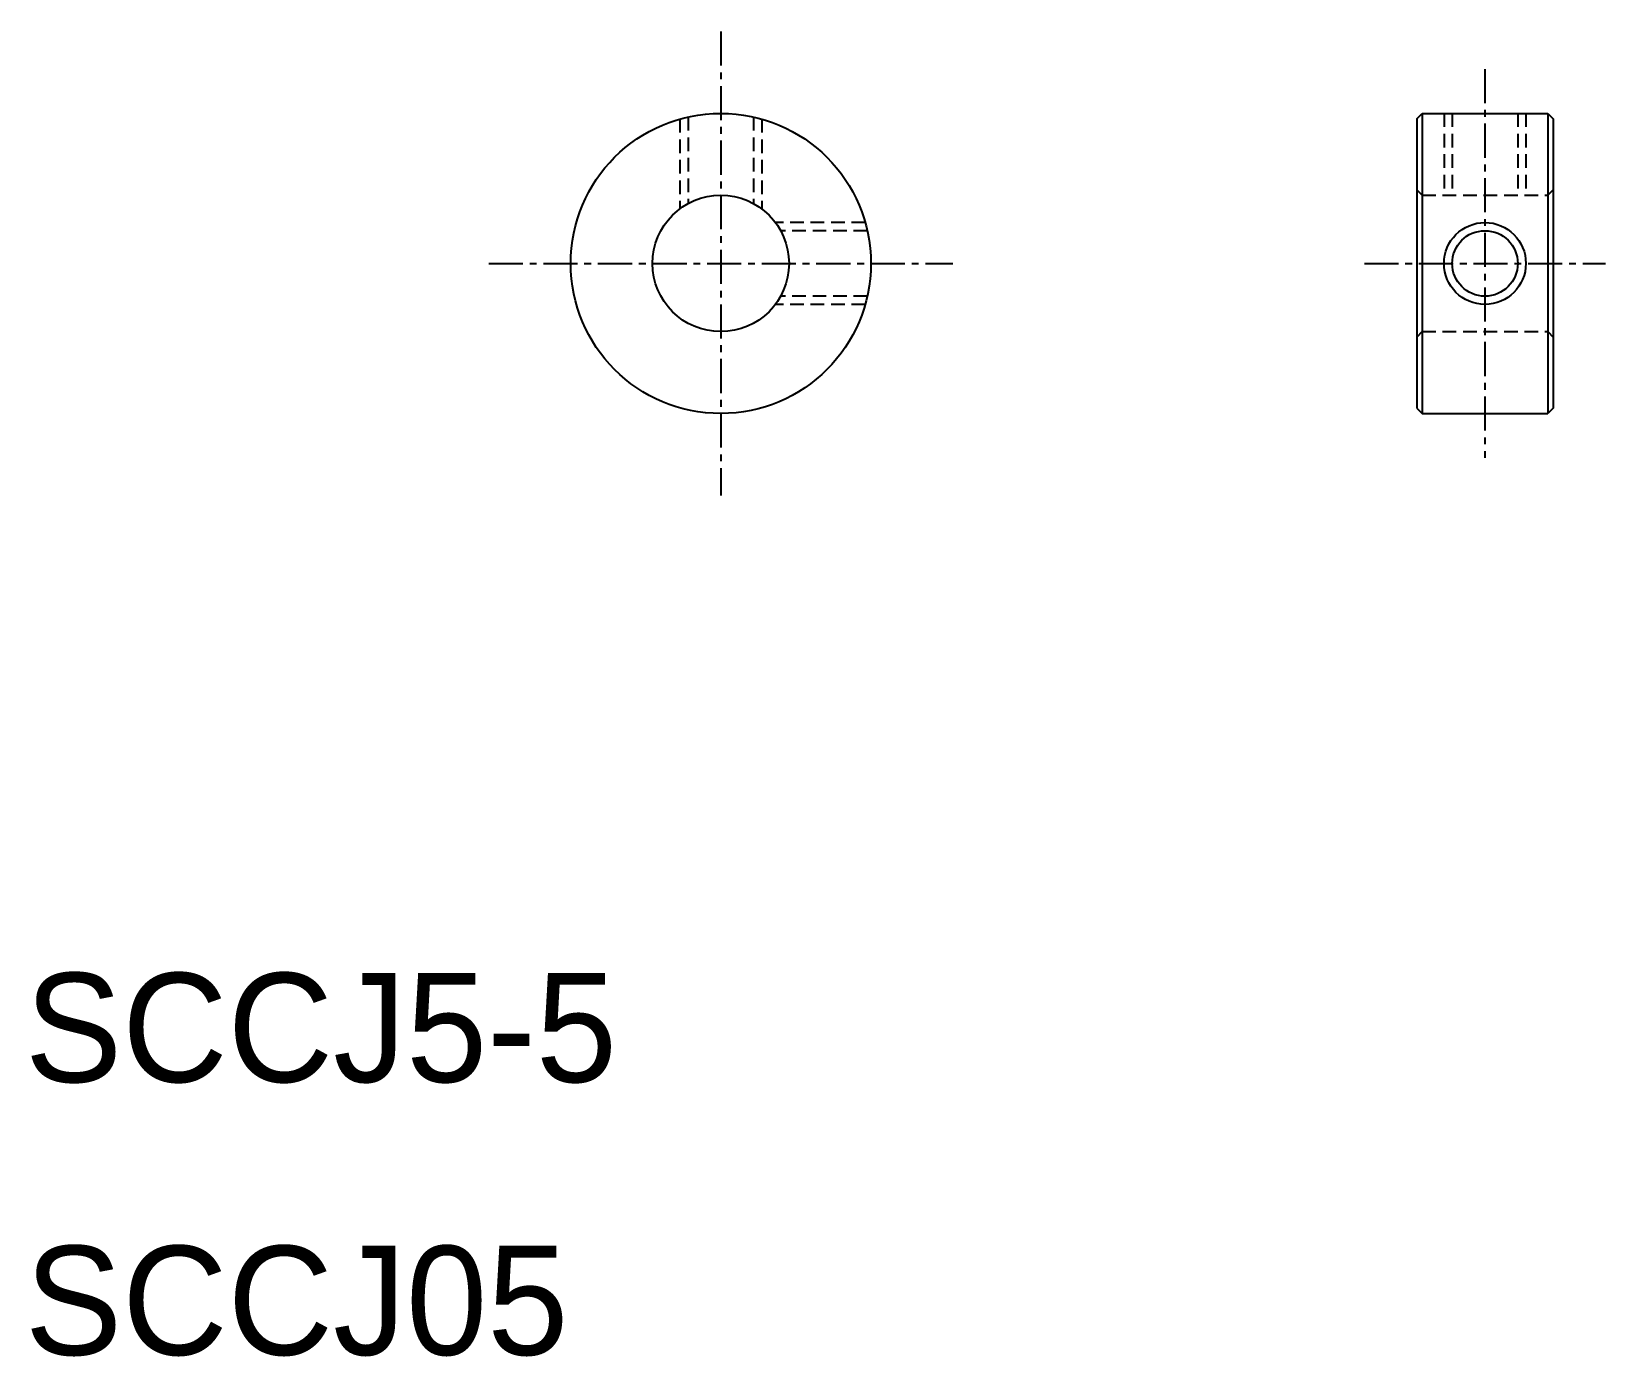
# Model space of a CAD drawing. Extents: x 10.2 to 67.9, y 9.9 to 58.5.
import ezdxf

# ---------------------------------------------------------------- set-up
doc = ezdxf.new("R2010")
doc.units = 0
doc.linetypes.add('CENTER', pattern=[2, 1.25, -0.25, 0.25, -0.25])
doc.linetypes.add('DASHED', pattern=[0.75, 0.5, -0.25])
doc.layers.get('0').update_dxf_attribs({"linetype": 'CONTINUOUS'})
doc.layers.add('CENTER', color=1, linetype='CENTER')

msp = doc.modelspace()

# ---------------------------------------------------------------- linework, layer by layer
at = {"color": 7, "linetype": 'CONTINUOUS'}
for p, q in [((61, 55.3), (61.2, 55.5)), ((61.2, 55.5), (65.8, 55.5)), ((61.2, 55.5), (61.2, 44.5)), ((65.8, 55.5), (66, 55.3)), ((65.8, 55.5), (65.8, 44.5)), ((61, 55.3), (61, 44.7)), ((66, 55.3), (66, 44.7)), ((61, 44.7), (61.2, 44.5)), ((61.2, 44.5), (65.8, 44.5)), ((66, 44.7), (65.8, 44.5))]:
    msp.add_line(p, q, dxfattribs=at)
at = {"color": 3, "linetype": 'DASHED'}
for p, q in [((62, 55.5), (62, 52.5)), ((62.3, 55.5), (62.3, 52.5)), ((64.7, 55.5), (64.7, 52.5)), ((65, 55.5), (65, 52.5)), ((34, 55.292), (34, 52)), ((34.3, 55.367), (34.3, 52.193)), ((36.7, 55.367), (36.7, 52.193)), ((37, 55.292), (37, 52)), ((61.2, 52.5), (61, 52.7)), ((61.2, 52.5), (65.8, 52.5)), ((65.8, 52.5), (66, 52.7)), ((40.792, 51.5), (37.5, 51.5)), ((40.867, 51.2), (37.693, 51.2)), ((40.792, 48.5), (37.5, 48.5)), ((40.867, 48.8), (37.693, 48.8)), ((61.2, 47.5), (61, 47.3)), ((61.2, 47.5), (65.8, 47.5)), ((65.8, 47.5), (66, 47.3))]:
    msp.add_line(p, q, dxfattribs=at)
at = {"color": 7, "linetype": 'CONTINUOUS'}
for centre, radius in [((35.5, 50), 5.5), ((35.5, 50), 2.5), ((63.5, 50), 1.2)]:
    msp.add_circle(centre, radius, dxfattribs=at)
at = {"color": 3, "linetype": 'CONTINUOUS'}
msp.add_circle((63.5, 50), 1.5, dxfattribs=at)
at = {"layer": 'CENTER', "color": 1, "linetype": 'CENTER'}
for p, q in [((35.5, 58.5), (35.5, 41.5)), ((63.5, 57.123), (63.5, 42.877)), ((27, 50), (44, 50)), ((59.082, 50), (67.918, 50))]:
    msp.add_line(p, q, dxfattribs=at)

# ---------------------------------------------------------------- texts
at = {"color": 7, "linetype": 'CONTINUOUS'}
for s, p in [('SCCJ5-5', (10, 20)), ('SCCJ05', (10, 10))]:
    msp.add_text(s, height=4, dxfattribs=at).set_placement(p)

doc.saveas('drawing.dxf')
